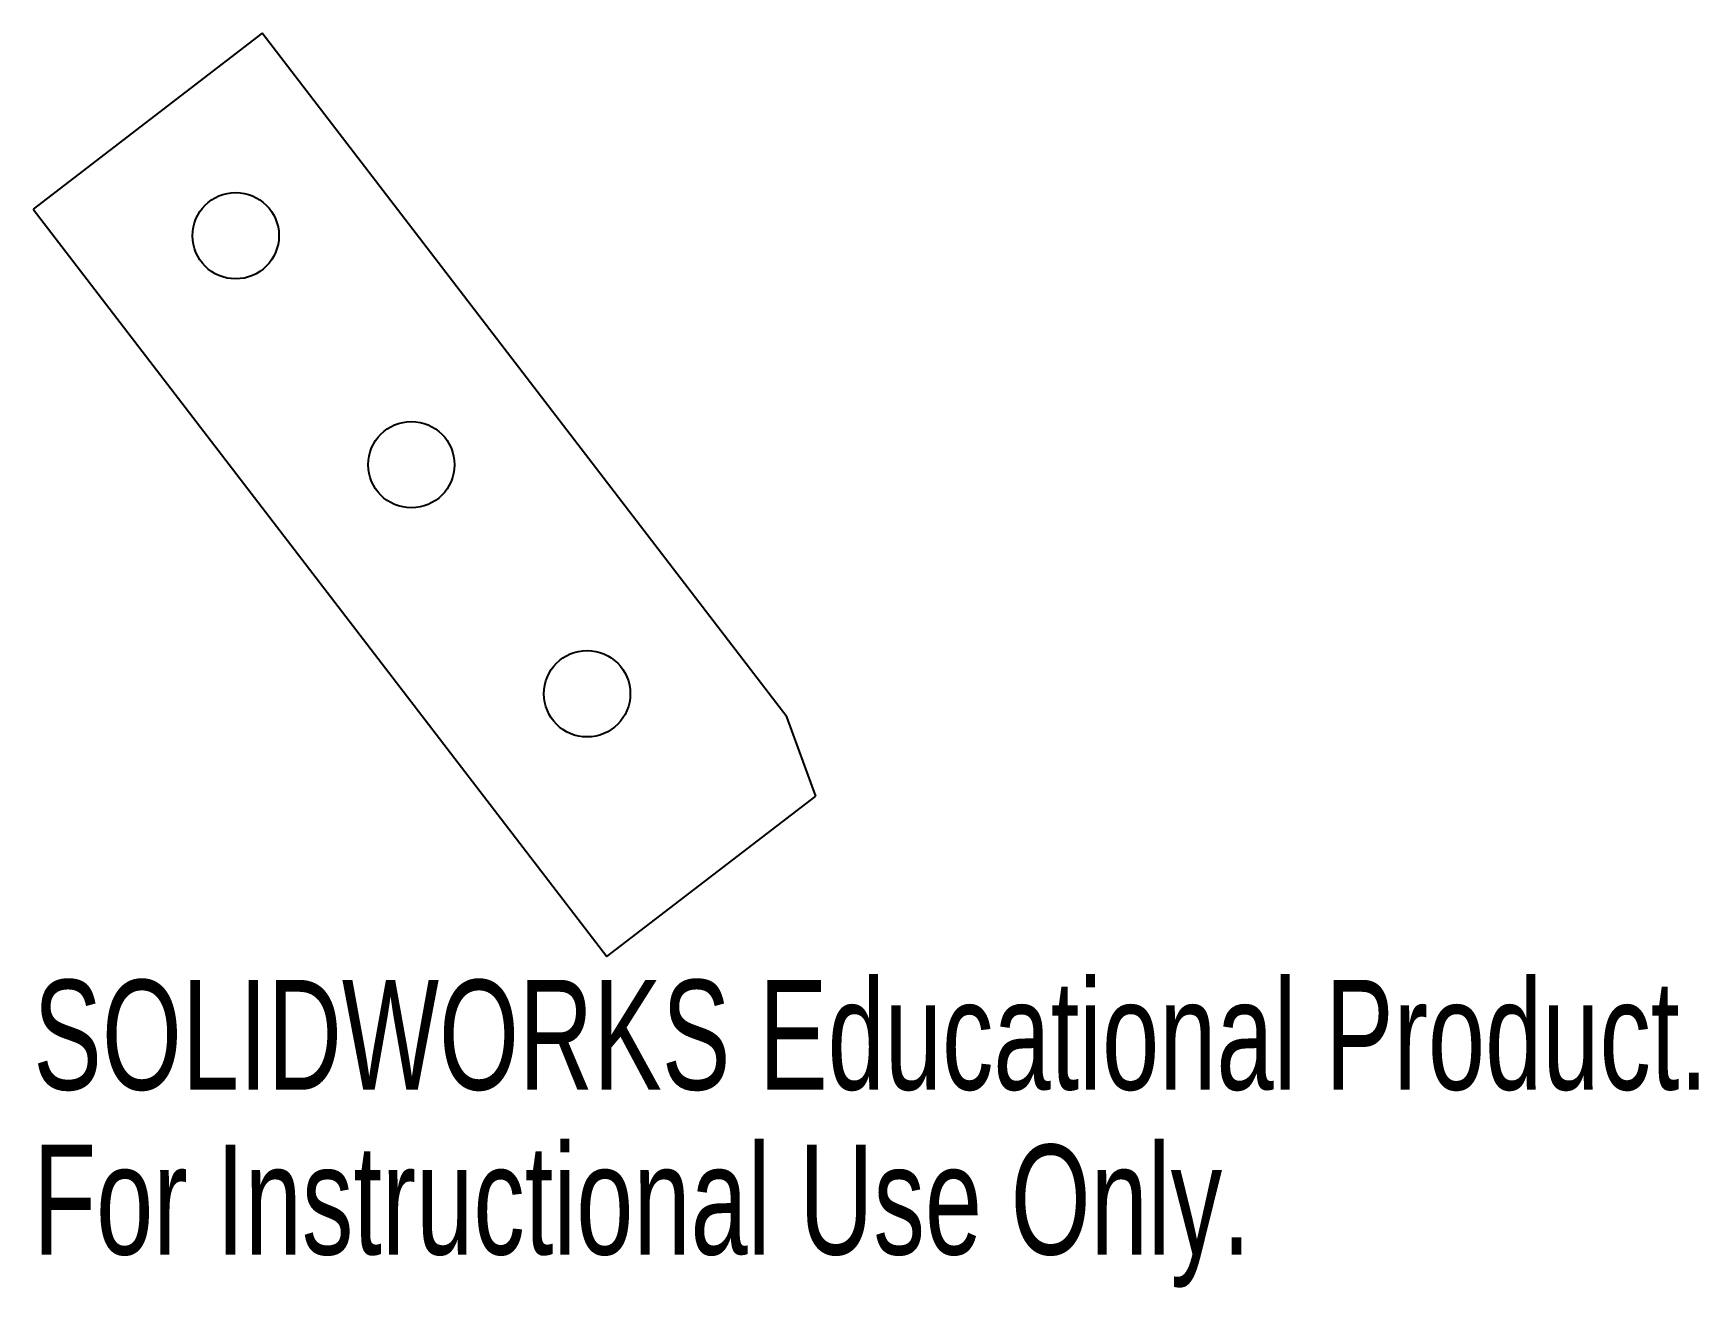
# Model space of a CAD drawing. Header units: inches. Extents: x -5.18 to -2.29, y -3.72 to -1.55.
import ezdxf

# ---------------------------------------------------------------- set-up
doc = ezdxf.new("R2010")
doc.units = ezdxf.units.IN
doc.header["$MEASUREMENT"] = 0
doc.styles.add('SLDTEXTSTYLE0', font='TXT', dxfattribs={"width": 0.7})

msp = doc.modelspace()

# ---------------------------------------------------------------- linework, layer by layer
at = {"color": 7, "linetype": 'Continuous', "lineweight": 25}
for p, q in [((-4.7819, -1.5511), (-5.1786, -1.8555)), ((-3.8736, -2.7347), (-4.7819, -1.5511)), ((-5.1786, -1.8555), (-4.185, -3.1503)), ((-3.823, -2.8726), (-3.8736, -2.7347)), ((-4.185, -3.1503), (-3.823, -2.8726))]:
    msp.add_line(p, q, dxfattribs=at)
for centre, radius in [((-4.828, -1.9016), 0.0748), ((-4.5237, -2.2983), 0.0747), ((-4.2193, -2.695), 0.0748)]:
    msp.add_circle(centre, radius, dxfattribs=at)

# ---------------------------------------------------------------- texts
at = {"color": 7, "linetype": 'Continuous', "char_height": 0.1903, "attachment_point": 1, "style": 'SLDTEXTSTYLE0'}
for s, insert in [('SOLIDWORKS Educational Product.', (-5.1786, -3.1905)), ('For Instructional Use Only.', (-5.1786, -3.4759))]:
    msp.add_mtext(s, dxfattribs=dict(at, insert=insert))

doc.saveas('drawing.dxf')
